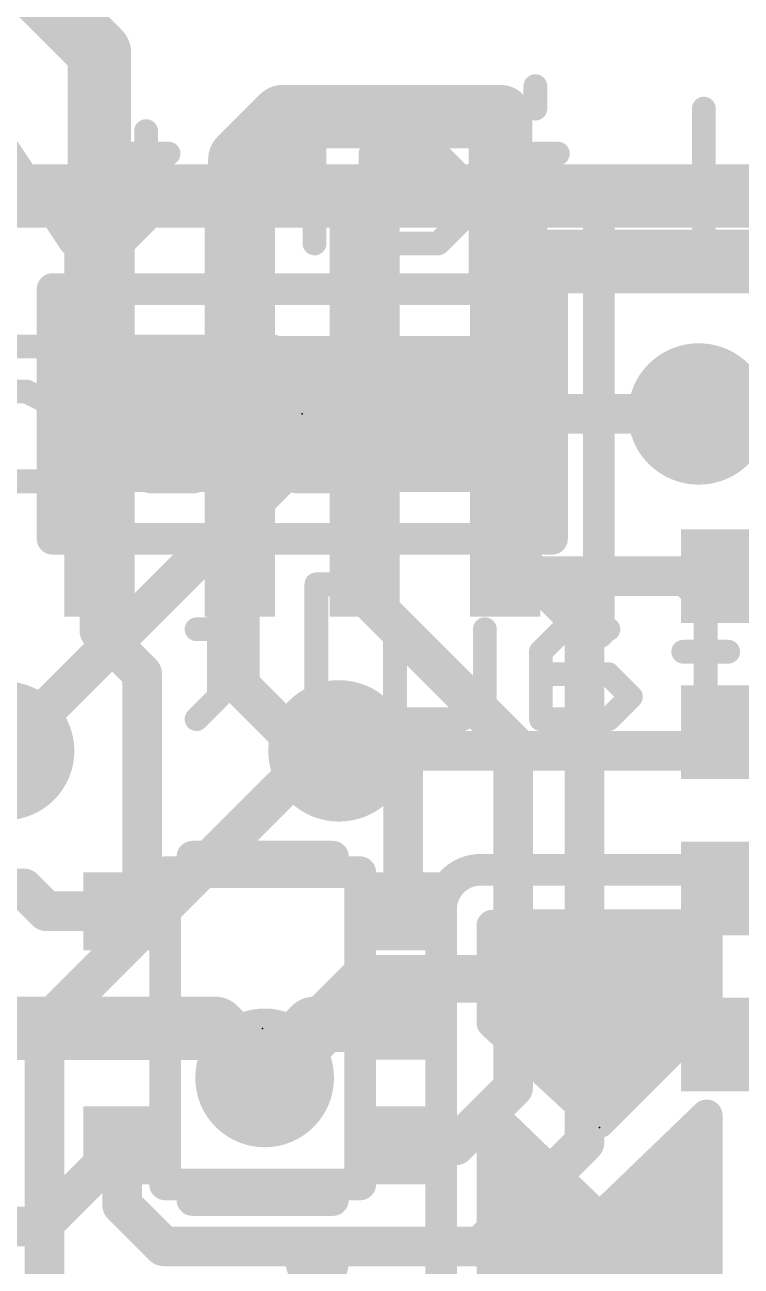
# Model space of a CAD drawing. Extents: x -0.1 to 25.5, y -0.1 to 17.9.
# Drawn here: x 15.37 to 19.96, y 5.97 to 13.92 of the extents above; entities that cross this region are included whole.
import ezdxf

# ---------------------------------------------------------------- set-up
doc = ezdxf.new("R2010")
doc.units = 0
for name, color, linetype in [('1', 12, 'CONTINUOUS'), ('16', 5, 'CONTINUOUS'), ('18', 110, 'CONTINUOUS'), ('21', 40, 'CONTINUOUS'), ('22', 6, 'CONTINUOUS'), ('23', 40, 'CONTINUOUS'), ('24', 6, 'CONTINUOUS'), ('51', 253, 'CONTINUOUS')]:
    doc.layers.add(name, color=color, linetype=linetype)

# ---------------------------------------------------------------- blocks, each defined once
blk = doc.blocks.new('RECT')
blk.add_solid([(-0.5, -0.5), (0.5, -0.5), (-0.5, 0.5), (0.5, 0.5)])
blk = doc.blocks.new('RECT121920X243840R50')
at = {"const_width": 0.1905}
blk.add_lwpolyline([(0.2858, -0.5715), (0.2858, 0.5715, 0.4142), (0.1905, 0.6668), (-0.1905, 0.6668, 0.4142), (-0.2858, 0.5715), (-0.2858, -0.5715, 0.4142), (-0.1905, -0.6668), (0.1905, -0.6668, 0.4142)], format="xyb", close=True, dxfattribs=at)
blk.add_solid([(-0.2159, -0.5969), (0.2159, -0.5969), (-0.2159, 0.5969), (0.2159, 0.5969)])
blk = doc.blocks.new('ROUNDV')
at = {"const_width": 0.5}
blk.add_lwpolyline([(0, -0.25, 1), (0, 0.25, 1), (0, -0.25)], format="xyb", dxfattribs=at)

msp = doc.modelspace()

# ---------------------------------------------------------------- linework, layer by layer
at = {"layer": '1'}
for points, const_width in [([(15.845, 13.746), (14.859, 14.732)], 0.4064), ([(15.845, 12.28), (15.845, 13.746)], 0.4064), ([(16.745, 13.062), (17.018, 13.335)], 0.4064), ([(17.018, 13.335), (18.415, 13.335)], 0.4064), ([(18.415, 13.335), (18.415, 12.31)], 0.4064), ([(16.745, 12.28), (16.745, 13.062)], 0.4064), ([(18.445, 12.28), (18.572, 12.407)], 0.4064), ([(21.121, 12.407), (18.572, 12.407)], 0.4064), ([(18.415, 12.31), (18.445, 12.28)], 0.4064), ([(15.845, 11.714), (15.845, 12.28)], 0.3048), ([(17.545, 12.28), (17.545, 11.703)], 0.3048), ([(16.129, 11.43), (15.845, 11.714)], 0.3048), ([(17.545, 11.703), (17.272, 11.43)], 0.3048), ([(17.272, 11.43), (16.129, 11.43)], 0.3048), ([(17.545, 10.941), (18.034, 11.43)], 0.254), ([(18.034, 11.43), (19.685, 11.43)], 0.254), ([(17.545, 10.58), (17.545, 10.941)], 0.254), ([(15.845, 10.04), (15.845, 10.58)], 0.254), ([(16.745, 10.58), (16.745, 9.691)], 0.254), ([(17.545, 10.58), (17.545, 10.268)], 0.254), ([(18.635, 10.39), (18.445, 10.58)], 0.254), ([(18.445, 10.58), (18.953, 10.072)], 0.254), ([(20.346, 10.39), (18.635, 10.39)], 0.254), ([(17.545, 10.268), (18.4958, 9.3172)], 0.254), ([(18.953, 10.072), (18.953, 6.761)], 0.254), ([(16.118, 9.767), (15.845, 10.04)], 0.254), ([(16.118, 9.767), (16.118, 8.37)], 0.254), ([(17.165, 9.271), (16.745, 9.691)], 0.254), ([(15.24, 9.271), (15.121, 9.39)], 0.254), ([(17.165, 9.271), (17.38, 9.271)], 0.254), ([(17.38, 9.271), (17.38, 9.132)], 0.254), ([(18.4958, 9.3172), (18.4958, 7.112)], 0.254), ([(17.791, 9.132), (17.38, 9.132)], 0.254), ([(17.791, 9.132), (17.791, 8.243)], 0.254), ([(14.075, 8.39), (15.359, 8.39)], 0.254), ([(15.359, 8.39), (15.506, 8.243)], 0.254), ([(15.991, 8.243), (16.118, 8.37)], 0.254), ([(15.506, 8.243), (15.991, 8.243)], 0.254), ([(15.991, 7.493), (13.843, 7.493)], 0.4064), ([(16.5862, 7.493), (15.991, 7.493)], 0.4064), ([(16.9037, 7.1755), (16.5862, 7.493)], 0.4064), ([(16.9037, 7.1755), (17.2212, 7.493)], 0.4064), ([(17.791, 7.493), (17.2212, 7.493)], 0.3048), ([(18.4958, 7.112), (18.1268, 6.743)], 0.254), ([(15.991, 6.743), (15.471, 6.223)], 0.254), ([(15.991, 6.743), (15.9905, 6.7425)], 0.254), ([(15.9905, 6.3615), (15.9905, 6.7425)], 0.254), ([(17.791, 6.743), (18.1268, 6.743)], 0.254), ([(18.953, 6.761), (18.288, 6.096)], 0.254), ([(16.256, 6.096), (15.9905, 6.3615)], 0.254), ([(15.471, 6.223), (14.605, 6.223)], 0.254), ([(18.288, 6.096), (16.256, 6.096)], 0.254)]:
    msp.add_lwpolyline(points, dxfattribs=dict(at, const_width=const_width))
for points, const_width in [([(15.9466, 13.746, 1), (15.7434, 13.746)], 0.2032), ([(15.7732, 13.6742, 1), (15.9168, 13.8178)], 0.2032), ([(17.018, 13.4366, 1), (17.018, 13.2334)], 0.2032), ([(17.0898, 13.2632, 1), (16.9462, 13.4068)], 0.2032), ([(18.5166, 13.335, 1), (18.3134, 13.335)], 0.2032), ([(18.415, 13.2334, 1), (18.415, 13.4366)], 0.2032), ([(16.8466, 13.062, 1), (16.6434, 13.062)], 0.2032), ([(16.6732, 13.1338, 1), (16.8168, 12.9902)], 0.2032), ([(18.572, 12.5086, 1), (18.572, 12.3054)], 0.2032), ([(18.6438, 12.3352, 1), (18.5002, 12.4788)], 0.2032), ([(18.4868, 12.3818, 1), (18.3432, 12.2382)], 0.2032), ([(15.9212, 12.28, 1), (15.7688, 12.28)], 0.1524), ([(17.6212, 12.28, 1), (17.4688, 12.28)], 0.1524), ([(18.3134, 12.31, 1), (18.5166, 12.31)], 0.2032), ([(18.3732, 12.3518, 1), (18.5168, 12.2082)], 0.2032), ([(18.3732, 12.2082, 1), (18.5168, 12.3518)], 0.2032), ([(15.7434, 12.28, 1), (15.9466, 12.28)], 0.2032), ([(16.6434, 12.28, 1), (16.8466, 12.28)], 0.2032), ([(15.8989, 11.7679, 1), (15.7911, 11.6601)], 0.1524), ([(17.5989, 11.6491, 1), (17.4911, 11.7569)], 0.1524), ([(15.7688, 11.714, 1), (15.9212, 11.714)], 0.1524), ([(17.4688, 11.703, 1), (17.6212, 11.703)], 0.1524), ([(16.129, 11.5062, 1), (16.129, 11.3538)], 0.1524), ([(16.0751, 11.3761, 1), (16.1829, 11.4839)], 0.1524), ([(17.2181, 11.4839, 1), (17.3259, 11.3761)], 0.1524), ([(17.272, 11.3538, 1), (17.272, 11.5062)], 0.1524), ([(18.034, 11.4935, 1), (18.034, 11.3665)], 0.127), ([(18.0789, 11.3851, 1), (17.9891, 11.4749)], 0.127), ([(19.685, 11.3665, 1), (19.685, 11.4935)], 0.127), ([(17.6085, 10.941, 1), (17.4815, 10.941)], 0.127), ([(17.5001, 10.9859, 1), (17.5899, 10.8961)], 0.127), ([(15.9085, 10.58, 1), (15.7815, 10.58)], 0.127), ([(16.8085, 10.58, 1), (16.6815, 10.58)], 0.127), ([(17.6085, 10.58, 1), (17.4815, 10.58)], 0.127), ([(18.4899, 10.6249, 1), (18.4001, 10.5351)], 0.127), ([(18.4899, 10.6249, 1), (18.4001, 10.5351)], 0.127), ([(17.4815, 10.58, 1), (17.6085, 10.58)], 0.127), ([(18.635, 10.4535, 1), (18.635, 10.3265)], 0.127), ([(18.5901, 10.3451, 1), (18.6799, 10.4349)], 0.127), ([(17.5899, 10.3129, 1), (17.5001, 10.2231)], 0.127), ([(17.4815, 10.268, 1), (17.6085, 10.268)], 0.127), ([(19.0165, 10.072, 1), (18.8895, 10.072)], 0.127), ([(15.8899, 10.0849, 1), (15.8001, 9.9951)], 0.127), ([(15.7815, 10.04, 1), (15.9085, 10.04)], 0.127), ([(18.9081, 10.0271, 1), (18.9979, 10.1169)], 0.127), ([(16.1815, 9.767, 1), (16.0545, 9.767)], 0.127), ([(16.0731, 9.7221, 1), (16.1629, 9.8119)], 0.127), ([(16.7899, 9.7359, 1), (16.7001, 9.6461)], 0.127), ([(16.6815, 9.691, 1), (16.8085, 9.691)], 0.127), ([(17.165, 9.3345, 1), (17.165, 9.2075)], 0.127), ([(17.4435, 9.271, 1), (17.3165, 9.271)], 0.127), ([(17.38, 9.2075, 1), (17.38, 9.3345)], 0.127), ([(18.5593, 9.3172, 1), (18.4323, 9.3172)], 0.127), ([(18.4509, 9.2723, 1), (18.5407, 9.3621)], 0.127), ([(17.1201, 9.2261, 1), (17.2099, 9.3159)], 0.127), ([(17.38, 9.1955, 1), (17.38, 9.0685)], 0.127), ([(17.8545, 9.132, 1), (17.7275, 9.132)], 0.127), ([(17.791, 9.0685, 1), (17.791, 9.1955)], 0.127), ([(17.3165, 9.132, 1), (17.4435, 9.132)], 0.127), ([(15.4039, 8.4349, 1), (15.3141, 8.3451)], 0.127), ([(15.359, 8.3265, 1), (15.359, 8.4535)], 0.127), ([(16.0545, 8.37, 1), (16.1815, 8.37)], 0.127), ([(16.1629, 8.3251, 1), (16.0731, 8.4149)], 0.127), ([(15.506, 8.3065, 1), (15.506, 8.1795)], 0.127), ([(15.991, 8.1795, 1), (15.991, 8.3065)], 0.127), ([(15.4611, 8.1981, 1), (15.5509, 8.2879)], 0.127), ([(15.9461, 8.2879, 1), (16.0359, 8.1981)], 0.127), ([(17.7275, 8.243, 1), (17.8545, 8.243)], 0.127), ([(15.991, 7.5946, 1), (15.991, 7.3914)], 0.2032), ([(15.991, 7.3914, 1), (15.991, 7.5946)], 0.2032), ([(16.658, 7.5648, 1), (16.5144, 7.4212)], 0.2032), ([(16.5862, 7.3914, 1), (16.5862, 7.5946)], 0.2032), ([(17.293, 7.4212, 1), (17.1494, 7.5648)], 0.2032), ([(17.2212, 7.5692, 1), (17.2212, 7.4168)], 0.1524), ([(17.791, 7.4168, 1), (17.791, 7.5692)], 0.1524), ([(16.8319, 7.2473, 1), (16.9755, 7.1037)], 0.2032), ([(16.8319, 7.1037, 1), (16.9755, 7.2473)], 0.2032), ([(18.5407, 7.0671, 1), (18.4509, 7.1569)], 0.127), ([(18.4323, 7.112, 1), (18.5593, 7.112)], 0.127), ([(16.054, 6.7425, 1), (15.927, 6.7425)], 0.127), ([(15.9456, 6.7874, 1), (16.0354, 6.6976)], 0.127), ([(16.0359, 6.6981, 1), (15.9461, 6.7879)], 0.127), ([(16.0359, 6.6981, 1), (15.9461, 6.7879)], 0.127), ([(17.791, 6.8065, 1), (17.791, 6.6795)], 0.127), ([(18.0819, 6.7879, 1), (18.1717, 6.6981)], 0.127), ([(18.1268, 6.6795, 1), (18.1268, 6.8065)], 0.127), ([(18.9979, 6.7161, 1), (18.9081, 6.8059)], 0.127), ([(18.8895, 6.761, 1), (19.0165, 6.761)], 0.127), ([(16.0354, 6.4064, 1), (15.9456, 6.3166)], 0.127), ([(15.927, 6.3615, 1), (16.054, 6.3615)], 0.127), ([(15.4261, 6.2679, 1), (15.5159, 6.1781)], 0.127), ([(15.471, 6.1595, 1), (15.471, 6.2865)], 0.127), ([(16.256, 6.1595, 1), (16.256, 6.0325)], 0.127), ([(18.288, 6.0325, 1), (18.288, 6.1595)], 0.127), ([(16.2111, 6.0511, 1), (16.3009, 6.1409)], 0.127), ([(18.2431, 6.1409, 1), (18.3329, 6.0511)], 0.127)]:
    msp.add_lwpolyline(points, format="xyb", dxfattribs=dict(at, const_width=const_width))
at = {"layer": '16'}
for points, const_width in [([(20.32, 12.827), (6.477, 12.827)], 0.4064), ([(15.24, 9.271), (17.399, 11.43)], 0.254), ([(17.399, 11.43), (19.685, 11.43)], 0.254), ([(17.253, 9.271), (15.494, 7.512)], 0.254), ([(17.38, 9.271), (17.253, 9.271)], 0.254), ([(21.844, 9.271), (17.38, 9.271)], 0.254), ([(18.3634, 8.151), (18.3634, 7.5295)], 0.2032), ([(19.7366, 8.151), (18.3634, 8.151)], 0.2032), ([(18.3634, 8.128), (19.7366, 8.128)], 0.2032), ([(19.7366, 7.5795), (19.7366, 8.151)], 0.2032), ([(17.5387, 7.8105), (16.9037, 7.1755)], 0.3048), ([(18.4785, 7.8105), (17.5387, 7.8105)], 0.3048), ([(18.3634, 7.9248), (19.7366, 7.9248)], 0.2032), ([(18.542, 7.874), (18.4785, 7.8105)], 0.3048), ([(19.05, 7.874), (18.542, 7.874)], 0.3048), ([(18.3634, 7.7216), (19.7366, 7.7216)], 0.2032), ([(15.494, 7.512), (15.494, 5.334)], 0.254), ([(19.05, 6.8929), (19.7366, 7.5795)], 0.2032), ([(18.3634, 7.5295), (19.05, 6.8929)], 0.2032), ([(18.3754, 7.5184), (19.6755, 7.5184)], 0.2032), ([(18.5945, 7.3152), (19.4723, 7.3152)], 0.2032), ([(18.8137, 7.112), (19.2691, 7.112)], 0.2032), ([(18.3634, 6.935), (19.05, 6.2738)], 0.2032), ([(18.3634, 5.565), (18.3634, 6.935)], 0.2032), ([(18.3634, 6.9088), (18.3906, 6.9088)], 0.2032), ([(19.0328, 6.9088), (19.0659, 6.9088)], 0.2032), ([(19.05, 6.2738), (19.7366, 6.935)], 0.2032), ([(19.7094, 6.9088), (19.7366, 6.9088)], 0.2032), ([(19.7366, 6.935), (19.7366, 5.565)], 0.2032), ([(18.3634, 6.7056), (18.6016, 6.7056)], 0.2032), ([(19.4984, 6.7056), (19.7366, 6.7056)], 0.2032), ([(18.3634, 6.5024), (18.8126, 6.5024)], 0.2032), ([(19.2874, 6.5024), (19.7366, 6.5024)], 0.2032), ([(18.3634, 6.2992), (19.0236, 6.2992)], 0.2032), ([(19.0764, 6.2992), (19.7366, 6.2992)], 0.2032), ([(18.3634, 6.096), (19.7366, 6.096)], 0.2032), ([(18.3634, 5.8928), (19.7366, 5.8928)], 0.2032), ([(19.05, 5.842), (19.05, 2.54)], 0.254)]:
    msp.add_lwpolyline(points, dxfattribs=dict(at, const_width=const_width))
for points, const_width in [([(17.399, 11.4935, 1), (17.399, 11.3665)], 0.127), ([(17.4439, 11.3851, 1), (17.3541, 11.4749)], 0.127), ([(19.685, 11.3665, 1), (19.685, 11.4935)], 0.127), ([(17.253, 9.3345, 1), (17.253, 9.2075)], 0.127), ([(17.2979, 9.2261, 1), (17.2081, 9.3159)], 0.127), ([(17.38, 9.3345, 1), (17.38, 9.2075)], 0.127), ([(17.38, 9.2075, 1), (17.38, 9.3345)], 0.127), ([(18.4142, 8.151, 1), (18.3126, 8.151)], 0.1016), ([(18.3634, 8.2018, 1), (18.3634, 8.1002)], 0.1016), ([(18.3634, 8.1788, 1), (18.3634, 8.0772)], 0.1016), ([(19.7874, 8.151, 1), (19.6858, 8.151)], 0.1016), ([(19.7366, 8.1002, 1), (19.7366, 8.2018)], 0.1016), ([(19.7366, 8.0772, 1), (19.7366, 8.1788)], 0.1016), ([(17.5387, 7.8867, 1), (17.5387, 7.7343)], 0.1524), ([(17.5926, 7.7566, 1), (17.4848, 7.8644)], 0.1524), ([(18.3634, 7.9756, 1), (18.3634, 7.874)], 0.1016), ([(18.542, 7.9502, 1), (18.542, 7.7978)], 0.1524), ([(18.4785, 7.7343, 1), (18.4785, 7.8867)], 0.1524), ([(18.5959, 7.8201, 1), (18.4881, 7.9279)], 0.1524), ([(19.05, 7.7978, 1), (19.05, 7.9502)], 0.1524), ([(19.7366, 7.874, 1), (19.7366, 7.9756)], 0.1016), ([(18.4246, 7.8644, 1), (18.5324, 7.7566)], 0.1524), ([(18.3634, 7.7724, 1), (18.3634, 7.6708)], 0.1016), ([(19.7366, 7.6708, 1), (19.7366, 7.7724)], 0.1016), ([(15.5575, 7.512, 1), (15.4305, 7.512)], 0.127), ([(19.7725, 7.5436, 1), (19.7007, 7.6154)], 0.1016), ([(15.4491, 7.5569, 1), (15.5389, 7.4671)], 0.127), ([(18.3979, 7.5668, 1), (18.3289, 7.4922)], 0.1016), ([(18.3126, 7.5295, 1), (18.4142, 7.5295)], 0.1016), ([(18.3754, 7.5692, 1), (18.3754, 7.4676)], 0.1016), ([(19.6755, 7.4676, 1), (19.6755, 7.5692)], 0.1016), ([(19.6858, 7.5795, 1), (19.7874, 7.5795)], 0.1016), ([(18.5945, 7.366, 1), (18.5945, 7.2644)], 0.1016), ([(19.4723, 7.2644, 1), (19.4723, 7.366)], 0.1016), ([(16.8498, 7.2294, 1), (16.9576, 7.1216)], 0.1524), ([(18.8137, 7.1628, 1), (18.8137, 7.0612)], 0.1016), ([(19.2691, 7.0612, 1), (19.2691, 7.1628)], 0.1016), ([(18.3986, 6.9716, 1), (18.3282, 6.8984)], 0.1016), ([(18.4142, 6.935, 1), (18.3126, 6.935)], 0.1016), ([(18.3634, 6.9596, 1), (18.3634, 6.858)], 0.1016), ([(18.3906, 6.858, 1), (18.3906, 6.9596)], 0.1016), ([(19.0328, 6.9596, 1), (19.0328, 6.858)], 0.1016), ([(19.0659, 6.858, 1), (19.0659, 6.9596)], 0.1016), ([(19.7094, 6.9596, 1), (19.7094, 6.858)], 0.1016), ([(19.7874, 6.935, 1), (19.6858, 6.935)], 0.1016), ([(19.7718, 6.8984, 1), (19.7014, 6.9716)], 0.1016), ([(19.7366, 6.858, 1), (19.7366, 6.9596)], 0.1016), ([(19.0141, 6.9288, 1), (19.0859, 6.857)], 0.1016), ([(19.0155, 6.8556, 1), (19.0845, 6.9302)], 0.1016), ([(18.3634, 6.7564, 1), (18.3634, 6.6548)], 0.1016), ([(18.6016, 6.6548, 1), (18.6016, 6.7564)], 0.1016), ([(19.4984, 6.7564, 1), (19.4984, 6.6548)], 0.1016), ([(19.7366, 6.6548, 1), (19.7366, 6.7564)], 0.1016), ([(18.3634, 6.5532, 1), (18.3634, 6.4516)], 0.1016), ([(18.8126, 6.4516, 1), (18.8126, 6.5532)], 0.1016), ([(19.2874, 6.5532, 1), (19.2874, 6.4516)], 0.1016), ([(19.7366, 6.4516, 1), (19.7366, 6.5532)], 0.1016), ([(18.3634, 6.35, 1), (18.3634, 6.2484)], 0.1016), ([(19.0236, 6.2484, 1), (19.0236, 6.35)], 0.1016), ([(19.0764, 6.35, 1), (19.0764, 6.2484)], 0.1016), ([(19.7366, 6.2484, 1), (19.7366, 6.35)], 0.1016), ([(19.0148, 6.3104, 1), (19.0852, 6.2372)], 0.1016), ([(19.0148, 6.2372, 1), (19.0852, 6.3104)], 0.1016), ([(18.3634, 6.1468, 1), (18.3634, 6.0452)], 0.1016), ([(19.7366, 6.0452, 1), (19.7366, 6.1468)], 0.1016), ([(18.3634, 5.9436, 1), (18.3634, 5.842)], 0.1016), ([(19.1135, 5.842, 1), (18.9865, 5.842)], 0.127), ([(19.7366, 5.842, 1), (19.7366, 5.9436)], 0.1016)]:
    msp.add_lwpolyline(points, format="xyb", dxfattribs=dict(at, const_width=const_width))
at = {"layer": '21', "const_width": 0.2032}
for points in [[(19.045, 12.83), (19.045, 10.03)], [(16.441, 8.593), (17.341, 8.593)], [(16.441, 6.393), (17.341, 6.393)]]:
    msp.add_lwpolyline(points, dxfattribs=at)
at = {"layer": '21'}
for points, const_width in [([(19.0958, 12.83, 1), (18.9942, 12.83)], 0.1016), ([(18.9942, 10.03, 1), (19.0958, 10.03)], 0.1016), ([(16.441, 8.6438, 1), (16.441, 8.5422)], 0.1016), ([(17.341, 8.5422, 1), (17.341, 8.6438)], 0.1016), ([(16.441, 6.4438, 1), (16.441, 6.3422)], 0.1016), ([(17.341, 6.3422, 1), (17.341, 6.4438)], 0.1016), ([(17.241, 5.893, 1), (17.241, 6.093, 1), (17.241, 5.893)], 0.2032)]:
    msp.add_lwpolyline(points, format="xyb", dxfattribs=dict(at, const_width=const_width))
at = {"layer": '22'}
for points, const_width in [([(18.6386, 13.5306), (18.6386, 13.3865)], 0.1524), ([(15.6642, 12.5222), (15.088, 13.3865)], 0.1524), ([(17.2234, 13.3865), (17.2234, 12.5222)], 0.1524), ([(19.7182, 13.3865), (19.7182, 12.5222)], 0.1524), ([(16.1439, 13.2425), (16.1439, 12.6663)], 0.1524), ([(16.2879, 13.0984), (15.9998, 13.0984)], 0.1524), ([(16.7913, 13.0984), (16.6472, 12.9544)], 0.1524), ([(17.0794, 13.0984), (16.7913, 13.0984)], 0.1524), ([(17.2234, 12.9544), (17.0794, 13.0984)], 0.1524), ([(17.5827, 12.3781), (17.5827, 13.0984)], 0.1524), ([(17.5827, 13.0984), (18.0149, 13.0984)], 0.1524), ([(18.0149, 13.0984), (18.159, 12.9544)], 0.1524), ([(18.7826, 13.0984), (18.6386, 13.0984)], 0.1524), ([(18.6386, 13.0984), (18.6386, 12.5222)], 0.1524), ([(16.6472, 12.9544), (16.6472, 12.5222)], 0.1524), ([(18.159, 12.9544), (18.159, 12.6663)], 0.1524), ([(16.1439, 12.6663), (15.9998, 12.5222)], 0.1524), ([(18.159, 12.6663), (18.0149, 12.5222)], 0.1524), ([(18.0149, 12.5222), (17.5827, 12.5222)], 0.1524), ([(18.7826, 12.5222), (18.4945, 12.5222)], 0.1524), ([(19.7182, 12.5222), (19.1419, 12.5222)], 0.1524), ([(17.7268, 12.2341), (17.5827, 12.3781)], 0.1524), ([(17.8708, 12.2341), (17.7268, 12.2341)], 0.1524), ([(15.088, 11.8625), (15.6642, 11.8625)], 0.1524), ([(15.6642, 11.8625), (15.6642, 11.4304)], 0.1524), ([(16.0235, 11.8625), (16.5998, 11.8625)], 0.1524), ([(16.5998, 11.8625), (16.5998, 11.4304)], 0.1524), ([(16.9591, 11.8625), (17.2472, 11.7185)], 0.1524), ([(17.2472, 11.7185), (17.5353, 11.4304)], 0.1524), ([(15.3761, 11.5744), (15.2321, 11.5744)], 0.1524), ([(15.6642, 11.4304), (15.3761, 11.5744)], 0.1524), ([(16.1676, 11.5744), (16.0235, 11.4304)], 0.1524), ([(16.3117, 11.5744), (16.1676, 11.5744)], 0.1524), ([(16.5998, 11.4304), (16.3117, 11.5744)], 0.1524), ([(16.0235, 11.4304), (16.0235, 11.1423)], 0.1524), ([(16.9591, 11.2863), (17.1031, 11.4304)], 0.1524), ([(17.1031, 11.4304), (17.5353, 11.4304)], 0.1524), ([(17.5353, 11.4304), (17.5353, 11.1423)], 0.1524), ([(19.4063, 11.4304), (18.8301, 11.4304)], 0.1524), ([(16.9591, 11.1423), (16.9591, 11.2863)], 0.1524), ([(15.5202, 10.9982), (15.6642, 11.1423)], 0.1524), ([(16.0235, 11.1423), (16.1676, 10.9982)], 0.1524), ([(16.4557, 10.9982), (16.5998, 11.1423)], 0.1524), ([(17.1031, 10.9982), (16.9591, 11.1423)], 0.1524), ([(17.5353, 11.1423), (17.3912, 10.9982)], 0.1524), ([(15.2321, 10.9982), (15.5202, 10.9982)], 0.1524), ([(16.1676, 10.9982), (16.4557, 10.9982)], 0.1524), ([(17.3912, 10.9982), (17.1031, 10.9982)], 0.1524), ([(17.3794, 10.3385), (17.2353, 10.3385)], 0.1524), ([(17.2353, 10.3385), (17.2353, 9.4742)], 0.1524), ([(19.73, 10.1945), (19.586, 10.3385)], 0.1524), ([(16.6116, 10.1945), (16.6116, 9.6183)], 0.1524), ([(19.73, 9.4742), (19.73, 10.1945)], 0.1524), ([(16.7557, 10.0504), (16.4676, 10.0504)], 0.1524), ([(17.7387, 9.4742), (17.7387, 10.0504)], 0.1524), ([(18.3149, 10.0504), (18.3149, 9.6183)], 0.1524), ([(18.8182, 10.0504), (18.6742, 9.9064)], 0.1524), ([(19.1063, 10.0504), (18.8182, 10.0504)], 0.1524), ([(18.6742, 9.9064), (18.6742, 9.4742)], 0.1524), ([(19.8741, 9.9064), (19.586, 9.9064)], 0.1524), ([(19.1063, 9.7623), (18.6742, 9.7623)], 0.1524), ([(19.2504, 9.6183), (19.1063, 9.7623)], 0.1524), ([(16.6116, 9.6183), (16.4676, 9.4742)], 0.1524), ([(18.3149, 9.6183), (18.1708, 9.4742)], 0.1524), ([(19.1063, 9.4742), (19.2504, 9.6183)], 0.1524), ([(17.3794, 9.4742), (17.0913, 9.4742)], 0.1524), ([(18.1708, 9.4742), (17.7387, 9.4742)], 0.1524), ([(18.6742, 9.4742), (19.1063, 9.4742)], 0.1524), ([(19.812, 8.509), (18.288, 8.509)], 0.2032), ([(18.034, 8.255), (18.034, 5.461)], 0.2032)]:
    msp.add_lwpolyline(points, dxfattribs=dict(at, const_width=const_width))
for points, const_width in [([(18.6767, 13.5306, 1), (18.6005, 13.5306)], 0.0762), ([(17.2615, 13.3865, 1), (17.1853, 13.3865)], 0.0762), ([(19.7563, 13.3865, 1), (19.6801, 13.3865)], 0.0762), ([(18.6005, 13.3865, 1), (18.6767, 13.3865)], 0.0762), ([(16.182, 13.2425, 1), (16.1058, 13.2425)], 0.0762), ([(15.9998, 13.1365, 1), (15.9998, 13.0603)], 0.0762), ([(16.2879, 13.0603, 1), (16.2879, 13.1365)], 0.0762), ([(16.7913, 13.1365, 1), (16.7913, 13.0603)], 0.0762), ([(16.8182, 13.0715, 1), (16.7643, 13.1254)], 0.0762), ([(17.1063, 13.1254, 1), (17.0524, 13.0715)], 0.0762), ([(17.0794, 13.0603, 1), (17.0794, 13.1365)], 0.0762), ([(17.6208, 13.0984, 1), (17.5446, 13.0984)], 0.0762), ([(17.5827, 13.1365, 1), (17.5827, 13.0603)], 0.0762), ([(18.0418, 13.1254, 1), (17.988, 13.0715)], 0.0762), ([(18.0149, 13.0603, 1), (18.0149, 13.1365)], 0.0762), ([(18.6386, 13.1365, 1), (18.6386, 13.0603)], 0.0762), ([(18.6767, 13.0984, 1), (18.6005, 13.0984)], 0.0762), ([(18.7826, 13.0603, 1), (18.7826, 13.1365)], 0.0762), ([(16.6853, 12.9544, 1), (16.6091, 12.9544)], 0.0762), ([(16.6203, 12.9813, 1), (16.6742, 12.9274)], 0.0762), ([(17.1965, 12.9274, 1), (17.2504, 12.9813)], 0.0762), ([(18.1971, 12.9544, 1), (18.1209, 12.9544)], 0.0762), ([(18.132, 12.9274, 1), (18.1859, 12.9813)], 0.0762), ([(16.1708, 12.6393, 1), (16.1169, 12.6932)], 0.0762), ([(18.1859, 12.6393, 1), (18.132, 12.6932)], 0.0762), ([(16.1058, 12.6663, 1), (16.182, 12.6663)], 0.0762), ([(18.1209, 12.6663, 1), (18.1971, 12.6663)], 0.0762), ([(15.6325, 12.5011, 1), (15.6959, 12.5433)], 0.0762), ([(15.9729, 12.5491, 1), (16.0268, 12.4953)], 0.0762), ([(17.5827, 12.5603, 1), (17.5827, 12.4841)], 0.0762), ([(17.988, 12.5491, 1), (18.0418, 12.4953)], 0.0762), ([(18.0149, 12.4841, 1), (18.0149, 12.5603)], 0.0762), ([(18.4945, 12.5603, 1), (18.4945, 12.4841)], 0.0762), ([(18.7826, 12.4841, 1), (18.7826, 12.5603)], 0.0762), ([(19.1419, 12.5603, 1), (19.1419, 12.4841)], 0.0762), ([(19.7182, 12.4841, 1), (19.7182, 12.5603)], 0.0762), ([(16.6091, 12.5222, 1), (16.6853, 12.5222)], 0.0762), ([(17.1853, 12.5222, 1), (17.2615, 12.5222)], 0.0762), ([(18.6005, 12.5222, 1), (18.6767, 12.5222)], 0.0762), ([(19.6801, 12.5222, 1), (19.7563, 12.5222)], 0.0762), ([(17.6097, 12.4051, 1), (17.5558, 12.3512)], 0.0762), ([(17.5446, 12.3781, 1), (17.6208, 12.3781)], 0.0762), ([(17.7268, 12.2722, 1), (17.7268, 12.196)], 0.0762), ([(17.6998, 12.2071, 1), (17.7537, 12.261)], 0.0762), ([(17.8708, 12.196, 1), (17.8708, 12.2722)], 0.0762), ([(15.7023, 11.8625, 1), (15.6261, 11.8625)], 0.0762), ([(15.6642, 11.8244, 1), (15.6642, 11.9006)], 0.0762), ([(16.0235, 11.9006, 1), (16.0235, 11.8244)], 0.0762), ([(16.6379, 11.8625, 1), (16.5617, 11.8625)], 0.0762), ([(16.5998, 11.8244, 1), (16.5998, 11.9006)], 0.0762), ([(16.9761, 11.8966, 1), (16.942, 11.8285)], 0.0762), ([(17.2741, 11.7454, 1), (17.2202, 11.6915)], 0.0762), ([(17.2301, 11.6844, 1), (17.2642, 11.7526)], 0.0762), ([(15.3932, 11.6085, 1), (15.3591, 11.5403)], 0.0762), ([(15.3761, 11.5363, 1), (15.3761, 11.6125)], 0.0762), ([(16.1676, 11.6125, 1), (16.1676, 11.5363)], 0.0762), ([(16.1945, 11.5475, 1), (16.1407, 11.6014)], 0.0762), ([(16.3287, 11.6085, 1), (16.2946, 11.5403)], 0.0762), ([(16.3117, 11.5363, 1), (16.3117, 11.6125)], 0.0762), ([(15.6261, 11.4304, 1), (15.7023, 11.4304)], 0.0762), ([(15.6472, 11.3963, 1), (15.6813, 11.4644)], 0.0762), ([(16.0616, 11.4304, 1), (15.9854, 11.4304)], 0.0762), ([(15.9966, 11.4573, 1), (16.0505, 11.4034)], 0.0762), ([(16.5617, 11.4304, 1), (16.6379, 11.4304)], 0.0762), ([(16.5827, 11.3963, 1), (16.6168, 11.4644)], 0.0762), ([(17.1031, 11.4685, 1), (17.1031, 11.3923)], 0.0762), ([(17.1301, 11.4034, 1), (17.0762, 11.4573)], 0.0762), ([(17.5734, 11.4304, 1), (17.4972, 11.4304)], 0.0762), ([(17.5083, 11.4034, 1), (17.5622, 11.4573)], 0.0762), ([(17.5353, 11.3923, 1), (17.5353, 11.4685)], 0.0762), ([(18.8301, 11.4685, 1), (18.8301, 11.3923)], 0.0762), ([(19.4063, 11.3923, 1), (19.4063, 11.4685)], 0.0762), ([(16.9321, 11.3133, 1), (16.986, 11.2594)], 0.0762), ([(16.9972, 11.2863, 1), (16.921, 11.2863)], 0.0762), ([(15.6912, 11.1153, 1), (15.6373, 11.1692)], 0.0762), ([(16.0505, 11.1692, 1), (15.9966, 11.1153)], 0.0762), ([(16.6267, 11.1153, 1), (16.5728, 11.1692)], 0.0762), ([(16.986, 11.1692, 1), (16.9321, 11.1153)], 0.0762), ([(17.5622, 11.1153, 1), (17.5083, 11.1692)], 0.0762), ([(15.9854, 11.1423, 1), (16.0616, 11.1423)], 0.0762), ([(16.921, 11.1423, 1), (16.9972, 11.1423)], 0.0762), ([(17.4972, 11.1423, 1), (17.5734, 11.1423)], 0.0762), ([(15.4932, 11.0251, 1), (15.5471, 10.9713)], 0.0762), ([(15.5202, 10.9601, 1), (15.5202, 11.0363)], 0.0762), ([(16.1676, 11.0363, 1), (16.1676, 10.9601)], 0.0762), ([(16.1407, 10.9713, 1), (16.1945, 11.0251)], 0.0762), ([(16.4288, 11.0251, 1), (16.4826, 10.9713)], 0.0762), ([(16.4557, 10.9601, 1), (16.4557, 11.0363)], 0.0762), ([(17.1031, 11.0363, 1), (17.1031, 10.9601)], 0.0762), ([(17.0762, 10.9713, 1), (17.1301, 11.0251)], 0.0762), ([(17.3643, 11.0251, 1), (17.4182, 10.9713)], 0.0762), ([(17.3912, 10.9601, 1), (17.3912, 11.0363)], 0.0762), ([(17.2353, 10.3766, 1), (17.2353, 10.3004)], 0.0762), ([(17.2734, 10.3385, 1), (17.1972, 10.3385)], 0.0762), ([(17.3794, 10.3004, 1), (17.3794, 10.3766)], 0.0762), ([(19.6129, 10.3655, 1), (19.559, 10.3116)], 0.0762), ([(16.6497, 10.1945, 1), (16.5735, 10.1945)], 0.0762), ([(19.7681, 10.1945, 1), (19.6919, 10.1945)], 0.0762), ([(19.7031, 10.1675, 1), (19.757, 10.2214)], 0.0762), ([(16.4676, 10.0885, 1), (16.4676, 10.0123)], 0.0762), ([(16.7557, 10.0123, 1), (16.7557, 10.0885)], 0.0762), ([(17.7768, 10.0504, 1), (17.7006, 10.0504)], 0.0762), ([(18.353, 10.0504, 1), (18.2768, 10.0504)], 0.0762), ([(18.8182, 10.0885, 1), (18.8182, 10.0123)], 0.0762), ([(18.8452, 10.0235, 1), (18.7913, 10.0774)], 0.0762), ([(19.1063, 10.0123, 1), (19.1063, 10.0885)], 0.0762), ([(18.6472, 9.9333, 1), (18.7011, 9.8794)], 0.0762), ([(18.7123, 9.9064, 1), (18.6361, 9.9064)], 0.0762), ([(19.586, 9.9445, 1), (19.586, 9.8683)], 0.0762), ([(19.8741, 9.8683, 1), (19.8741, 9.9445)], 0.0762), ([(18.6742, 9.8004, 1), (18.6742, 9.7242)], 0.0762), ([(19.1333, 9.7893, 1), (19.0794, 9.7354)], 0.0762), ([(19.1063, 9.7242, 1), (19.1063, 9.8004)], 0.0762), ([(16.5735, 9.6183, 1), (16.6497, 9.6183)], 0.0762), ([(16.6386, 9.5913, 1), (16.5847, 9.6452)], 0.0762), ([(18.2768, 9.6183, 1), (18.353, 9.6183)], 0.0762), ([(18.3418, 9.5913, 1), (18.2879, 9.6452)], 0.0762), ([(19.2773, 9.5913, 1), (19.2235, 9.6452)], 0.0762), ([(19.2235, 9.5913, 1), (19.2773, 9.6452)], 0.0762), ([(17.0913, 9.5123, 1), (17.0913, 9.4361)], 0.0762), ([(17.3794, 9.4361, 1), (17.3794, 9.5123)], 0.0762), ([(17.7387, 9.5123, 1), (17.7387, 9.4361)], 0.0762), ([(18.1708, 9.4361, 1), (18.1708, 9.5123)], 0.0762), ([(18.6742, 9.5123, 1), (18.6742, 9.4361)], 0.0762), ([(19.1063, 9.4361, 1), (19.1063, 9.5123)], 0.0762), ([(16.4406, 9.5011, 1), (16.4945, 9.4473)], 0.0762), ([(17.1972, 9.4742, 1), (17.2734, 9.4742)], 0.0762), ([(17.7006, 9.4742, 1), (17.7768, 9.4742)], 0.0762), ([(18.1439, 9.5011, 1), (18.1978, 9.4473)], 0.0762), ([(18.6361, 9.4742, 1), (18.7123, 9.4742)], 0.0762), ([(19.0794, 9.5011, 1), (19.1333, 9.4473)], 0.0762), ([(19.6919, 9.4742, 1), (19.7681, 9.4742)], 0.0762), ([(18.288, 8.509, 0.4142), (18.034, 8.255)], 0.2032), ([(18.288, 8.5598, 1), (18.288, 8.4582)], 0.1016), ([(18.288, 8.4582, 1), (18.288, 8.5598)], 0.1016), ([(20.066, 8.255, 0.4142), (19.812, 8.509)], 0.2032), ([(19.812, 8.5598, 1), (19.812, 8.4582)], 0.1016), ([(19.812, 8.4582, 1), (19.812, 8.5598)], 0.1016), ([(18.0848, 8.255, 1), (17.9832, 8.255)], 0.1016), ([(17.9832, 8.255, 1), (18.0848, 8.255)], 0.1016)]:
    msp.add_lwpolyline(points, format="xyb", dxfattribs=dict(at, const_width=const_width))
at = {"layer": '23'}
for p in [(17.145, 11.43), (16.891, 7.493)]:
    msp.add_point(p, dxfattribs=at)
at = {"layer": '24'}
msp.add_point((19.05, 6.858), dxfattribs=at)
at = {"layer": '51', "const_width": 0.2032}
for points in [[(15.545, 10.63), (15.545, 12.23)], [(15.545, 12.23), (18.745, 12.23)], [(18.745, 12.23), (18.745, 10.63)], [(18.745, 10.63), (15.545, 10.63)], [(16.266, 8.493), (17.516, 8.493)], [(16.266, 6.493), (16.266, 8.493)], [(17.516, 8.493), (17.516, 6.493)], [(17.516, 6.493), (16.266, 6.493)]]:
    msp.add_lwpolyline(points, dxfattribs=at)
at = {"layer": '51', "const_width": 0.1016}
for points in [[(15.5958, 12.23, 1), (15.4942, 12.23)], [(15.545, 12.2808, 1), (15.545, 12.1792)], [(18.7958, 12.23, 1), (18.6942, 12.23)], [(18.745, 12.1792, 1), (18.745, 12.2808)], [(15.545, 10.6808, 1), (15.545, 10.5792)], [(15.4942, 10.63, 1), (15.5958, 10.63)], [(18.6942, 10.63, 1), (18.7958, 10.63)], [(18.745, 10.5792, 1), (18.745, 10.6808)], [(16.266, 8.5438, 1), (16.266, 8.4422)], [(16.3168, 8.493, 1), (16.2152, 8.493)], [(17.5668, 8.493, 1), (17.4652, 8.493)], [(17.516, 8.4422, 1), (17.516, 8.5438)], [(16.266, 6.5438, 1), (16.266, 6.4422)], [(16.2152, 6.493, 1), (16.3168, 6.493)], [(17.4652, 6.493, 1), (17.5668, 6.493)], [(17.516, 6.4422, 1), (17.516, 6.5438)]]:
    msp.add_lwpolyline(points, format="xyb", dxfattribs=at)

# ---------------------------------------------------------------- block references
at = {"layer": '1'}
for p, xscale, yscale, rotation in [((15.845, 12.28), 0.45, 0.9, 180), ((16.745, 12.28), 0.45, 0.9, 180), ((17.545, 12.28), 0.45, 0.9, 180), ((18.445, 12.28), 0.45, 0.9, 180), ((15.845, 10.58), 0.45, 0.9, 180), ((16.745, 10.58), 0.45, 0.9, 180), ((17.545, 10.58), 0.45, 0.9, 180), ((18.445, 10.58), 0.45, 0.9, 180), ((20.346, 10.39), 1.55, 0.6, 180), ((20.346, 9.39), 1.55, 0.6, 180), ((20.346, 8.39), 1.55, 0.6, 180), ((15.991, 8.243), 0.5, 0.5, 90), ((17.791, 8.243), 0.5, 0.5, 90), ((15.991, 7.493), 0.4, 0.5, 90), ((17.791, 7.493), 0.4, 0.5, 90), ((20.346, 7.39), 1.55, 0.6, 180), ((15.991, 6.743), 0.5, 0.5, 90), ((17.791, 6.743), 0.5, 0.5, 90)]:
    msp.add_blockref('RECT', p, dxfattribs=dict(at, xscale=xscale, yscale=yscale, rotation=rotation))
at = {"layer": '16', "rotation": 270}
for p in [(19.05, 7.874), (19.05, 5.842)]:
    msp.add_blockref('RECT121920X243840R50', p, dxfattribs=at)
at = {"layer": '18'}
for p, xscale, yscale in [((19.685, 11.43), 0.9064, 0.9064), ((19.685, 11.43), 0.9064, 0.9064), ((15.24, 9.271), 0.889, 0.889), ((15.24, 9.271), 0.889, 0.889), ((17.38, 9.271), 0.9064, 0.9064), ((17.38, 9.271), 0.9064, 0.9064), ((16.9037, 7.1755), 0.889, 0.889), ((16.9037, 7.1755), 0.889, 0.889)]:
    msp.add_blockref('ROUNDV', p, dxfattribs=dict(at, xscale=xscale, yscale=yscale))
at = {"layer": '51', "xscale": 3.1, "rotation": 180}
msp.add_blockref('RECT', (17.145, 11.43), dxfattribs=at)
at = {"layer": '51', "xscale": 0.25, "yscale": 0.35, "rotation": 90}
for p in [(16.016, 8.143), (17.766, 8.143), (16.016, 7.493), (17.766, 7.493), (16.016, 6.843), (17.766, 6.843)]:
    msp.add_blockref('RECT', p, dxfattribs=at)

doc.saveas('drawing.dxf')
